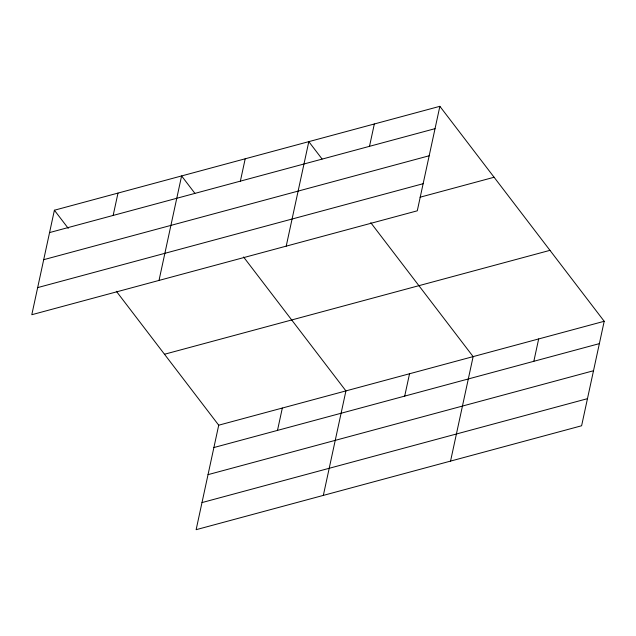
<?xml version="1.0" encoding="UTF-8"?>
<svg xmlns="http://www.w3.org/2000/svg" width="636" height="636" viewBox="0 0 636 636"><rect width="100%" height="100%" fill="white"/><g stroke="black" fill="none" stroke-linecap="round" stroke-linejoin="round"><path stroke-width="0.95" d="M54.394 210.23L31.8 314.717L417.28 210.81L439.866 106.315L54.394 210.23L68.251 228.356M113.16 215.429L117.994 193.082M159.008 280.428L181.602 175.941L194.855 193.28M240.368 181.141L245.202 158.793M116.348 291.272L218.72 425.19L196.134 529.685L581.606 425.77L604.2 321.283L439.866 106.315M286.216 246.14L308.81 141.645L322.062 158.984M277.495 430.397L282.328 408.05M369.508 146.328L374.334 123.98M323.342 495.388L345.928 390.901L243.556 256.984M404.703 396.101L409.536 373.753M450.55 461.1L473.136 356.613L370.764 222.695M533.835 361.296L538.668 338.948M49.56 232.577L435.04 128.663M43.701 259.687L429.173 155.772M37.659 287.607L423.139 183.701M420.022 197.224L494.1 177.253M164.493 354.252L549.973 250.345M218.72 425.19L604.2 321.283M213.895 447.537L599.366 343.631M208.028 474.647L593.507 370.74M201.994 502.575L587.473 398.669"/></g></svg>
